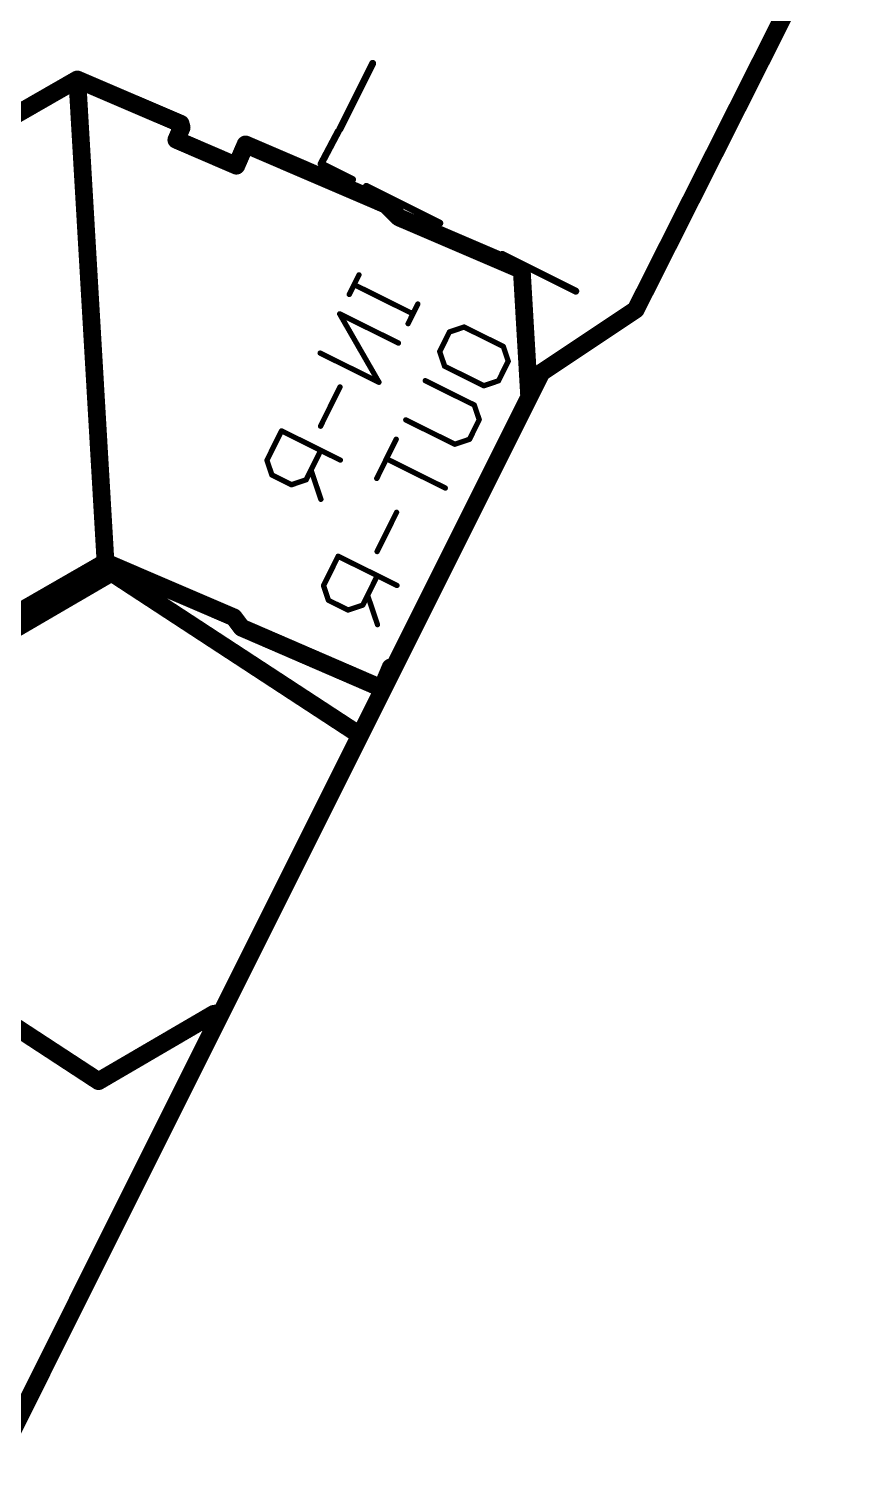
# Model space of a CAD drawing. Extents: x -0.1 to 87.3, y -0.2 to 54.9.
# Drawn here: x 60.68 to 72.45, y -0.1 to 20.5 of the extents above; entities that cross this region are included whole.
import ezdxf

# ---------------------------------------------------------------- set-up
doc = ezdxf.new("R2010")
doc.units = 0
doc.layers.add('115', color=53, linetype='CONTINUOUS')

msp = doc.modelspace()

# ---------------------------------------------------------------- linework, layer by layer
at = {"layer": '115'}
for points, const_width in [([(69.375, 16.475), (72.3194, 22.3207)], 0.254), ([(65.1375, 19.0625), (65.6066, 20.0008)], 0.1), ([(59.9802, 18.9695), (61.3762, 19.7711)], 0.254), ([(62.8561, 19.1376), (61.3762, 19.7711)], 0.254), ([(61.3762, 19.7711), (61.7805, 12.857)], 0.254), ([(62.7947, 18.9065), (62.8707, 19.0838)], 0.254), ([(62.8707, 19.0838), (62.8561, 19.1376)], 0.254), ([(63.6544, 18.5363), (62.7947, 18.9065)], 0.254), ([(63.7864, 18.8407), (63.6544, 18.5363)], 0.254), ([(65.801, 17.9764), (63.7864, 18.8407)], 0.254), ([(65.1125, 19.025), (64.8683, 18.5631)], 0.1), ([(64.8683, 18.5631), (65.3183, 18.3381)], 0.1), ([(65.5153, 18.2396), (66.5681, 17.7133)], 0.1), ([(65.9844, 17.7942), (65.801, 17.9764)], 0.254), ([(67.742, 17.0416), (65.9844, 17.7942)], 0.254), ([(67.4625, 17.266), (68.5153, 16.7396)], 0.1), ([(67.8484, 15.2218), (67.742, 17.0416)], 0.254), ([(65.4107, 16.9732), (65.2713, 16.6924)], 0.0762), ([(66.1835, 16.4146), (65.341, 16.8328)], 0.0762), ([(66.2532, 16.555), (66.1138, 16.2742)], 0.0762), ([(69.375, 16.475), (68.025, 15.575)], 0.254), ([(65.9759, 15.9964), (65.1334, 16.4146)], 0.0762), ([(65.1334, 16.4146), (65.6971, 15.4347)], 0.0762), ([(66.5666, 15.8743), (66.706, 16.1552)], 0.0762), ([(66.706, 16.1552), (66.9162, 16.2259)], 0.0762), ([(66.9162, 16.2259), (67.4778, 15.9471)], 0.0762), ([(65.6971, 15.4347), (64.8546, 15.8529)], 0.0762), ([(66.6373, 15.6642), (66.5666, 15.8743)], 0.0762), ([(67.4778, 15.9471), (67.5485, 15.737)], 0.0762), ([(65.904, 11.3329), (68.025, 15.575)], 0.254), ([(67.199, 15.3854), (66.6373, 15.6642)], 0.0762), ([(67.5485, 15.737), (67.4091, 15.4561)], 0.0762), ([(66.3598, 15.4576), (67.0619, 15.1091)], 0.0762), ([(67.4091, 15.4561), (67.199, 15.3854)], 0.0762), ([(65.1387, 15.3675), (64.8598, 14.8058)], 0.0762), ([(65.904, 11.3329), (67.8484, 15.2218)], 0.254), ([(67.0619, 15.1091), (67.1326, 14.899)], 0.0762), ([(66.7831, 14.5474), (66.081, 14.896)], 0.0762), ([(67.1326, 14.899), (66.9932, 14.6182)], 0.0762), ([(64.3014, 14.7387), (64.0923, 14.3174)], 0.0762), ([(65.144, 14.3204), (64.3014, 14.7387)], 0.0762), ([(65.9438, 14.6197), (65.665, 14.058)], 0.0762), ([(66.9932, 14.6182), (66.7831, 14.5474)], 0.0762), ([(64.654, 14.0386), (64.8631, 14.4599)], 0.0762), ([(64.0923, 14.3174), (64.163, 14.1073)], 0.0762), ([(64.7237, 14.179), (64.8651, 13.7588)], 0.0762), ([(66.6469, 13.9206), (65.8044, 14.3388)], 0.0762), ([(64.163, 14.1073), (64.4439, 13.9679)], 0.0762), ([(64.4439, 13.9679), (64.654, 14.0386)], 0.0762), ([(65.9491, 13.5726), (65.6703, 13.0109)], 0.0762), ([(61.7805, 12.857), (60.0474, 11.86)], 0.254), ([(61.7805, 12.857), (63.6179, 12.0688)], 0.254), ([(65.1119, 12.9438), (64.9028, 12.5225)], 0.0762), ([(65.9544, 12.5255), (65.1119, 12.9438)], 0.0762), ([(61.8669, 12.7078), (60.1398, 11.7007)], 0.254), ([(65.4271, 10.3792), (61.8669, 12.7078)], 0.254), ([(65.4644, 12.2437), (65.6736, 12.665)], 0.0762), ([(64.9028, 12.5225), (64.9735, 12.3124)], 0.0762), ([(65.5342, 12.3841), (65.6756, 11.9639)], 0.0762), ([(63.6179, 12.0688), (63.7302, 11.9199)], 0.254), ([(64.9735, 12.3124), (65.2543, 12.173)], 0.0762), ([(65.2543, 12.173), (65.4644, 12.2437)], 0.0762), ([(63.7302, 11.9199), (65.7364, 11.0522)], 0.254), ([(65.4271, 10.3792), (65.904, 11.3329)], 0.254), ([(65.7364, 11.0522), (65.863, 11.3505)], 0.254), ([(65.863, 11.3505), (65.904, 11.3329)], 0.254), ([(60.25, 0.025), (65.4271, 10.3792)], 0.254), ([(63.4413, 6.4076), (65.4271, 10.3792)], 0.254), ([(60.0804, 6.4731), (61.6805, 5.4266)], 0.254), ([(61.6805, 5.4266), (63.3314, 6.3908)], 0.254), ([(63.3314, 6.3908), (63.4413, 6.4076)], 0.254)]:
    msp.add_lwpolyline(points, dxfattribs=dict(at, const_width=const_width))
for points, const_width in [([(65.629, 19.9896, 1), (65.5843, 20.012)], 0.05), ([(61.4012, 19.8295, 1), (61.3512, 19.7127)], 0.127), ([(61.4396, 19.7748, 1), (61.3128, 19.7674)], 0.127), ([(61.4078, 19.716, 1), (61.3446, 19.8262)], 0.127), ([(62.9173, 19.1543, 1), (62.7948, 19.121)], 0.127), ([(62.8095, 19.0671, 1), (62.932, 19.1005)], 0.127), ([(62.9291, 19.0587, 1), (62.8124, 19.1088)], 0.127), ([(62.8311, 19.0793, 1), (62.8811, 19.196)], 0.127), ([(62.8198, 18.9649, 1), (62.7696, 18.8482)], 0.127), ([(62.7363, 18.9316, 1), (62.8531, 18.8815)], 0.127), ([(63.8114, 18.899, 1), (63.7613, 18.7823)], 0.127), ([(63.8446, 18.8154, 1), (63.7281, 18.8659)], 0.127), ([(65.1346, 19.0133, 1), (65.0904, 19.0367)], 0.05), ([(65.1151, 19.0737, 1), (65.1599, 19.0513)], 0.05), ([(63.5961, 18.5616, 1), (63.7127, 18.5111)], 0.127), ([(63.6293, 18.478, 1), (63.6795, 18.5947)], 0.127), ([(64.8795, 18.5855, 1), (64.8571, 18.5408)], 0.05), ([(64.8462, 18.5748, 1), (64.8904, 18.5514)], 0.05), ([(65.3071, 18.3158, 1), (65.3295, 18.3605)], 0.05), ([(65.5265, 18.262, 1), (65.5041, 18.2173)], 0.05), ([(65.8457, 18.0215, 1), (65.7562, 17.9314)], 0.127), ([(65.776, 17.9181, 1), (65.826, 18.0348)], 0.127), ([(66.0094, 17.8526, 1), (65.9594, 17.7358)], 0.127), ([(65.9397, 17.7491, 1), (66.0292, 17.8393)], 0.127), ([(66.5569, 17.6909, 1), (66.5793, 17.7356)], 0.05), ([(67.4737, 17.2884, 1), (67.4513, 17.2437)], 0.05), ([(67.8054, 17.0453, 1), (67.6786, 17.0379)], 0.127), ([(67.717, 16.9833, 1), (67.767, 17.1)], 0.127), ([(65.4277, 16.9647, 1), (65.3936, 16.9817)], 0.0381), ([(65.2542, 16.7009, 1), (65.2883, 16.6839)], 0.0381), ([(65.3494, 16.8499, 1), (65.3325, 16.8157)], 0.0381), ([(68.5041, 16.7173, 1), (68.5265, 16.762)], 0.05), ([(66.2702, 16.5465, 1), (66.2361, 16.5635)], 0.0381), ([(69.3183, 16.5036, 1), (69.4317, 16.4464)], 0.127), ([(69.4102, 16.4222, 1), (69.3398, 16.5278)], 0.127), ([(65.1499, 16.4241, 1), (65.1169, 16.4051)], 0.0381), ([(65.1418, 16.4316, 1), (65.1249, 16.3975)], 0.0381), ([(66.0967, 16.2826, 1), (66.1308, 16.2657)], 0.0381), ([(66.175, 16.3975, 1), (66.1919, 16.4316)], 0.0381), ([(66.7, 16.1732, 1), (66.7121, 16.1371)], 0.0381), ([(66.7231, 16.1467, 1), (66.689, 16.1636)], 0.0381), ([(66.9246, 16.243, 1), (66.9077, 16.2088)], 0.0381), ([(66.9222, 16.2078, 1), (66.9101, 16.2439)], 0.0381), ([(64.863, 15.87, 1), (64.8461, 15.8358)], 0.0381), ([(65.9674, 15.9793, 1), (65.9843, 16.0134)], 0.0381), ([(66.5847, 15.8804, 1), (66.5486, 15.8683)], 0.0381), ([(66.5496, 15.8828, 1), (66.5837, 15.8659)], 0.0381), ([(67.4959, 15.9531, 1), (67.4598, 15.941)], 0.0381), ([(67.4694, 15.93, 1), (67.4863, 15.9641)], 0.0381), ([(66.6458, 15.6813, 1), (66.6289, 15.6472)], 0.0381), ([(66.6193, 15.6581, 1), (66.6554, 15.6703)], 0.0381), ([(67.5305, 15.7309, 1), (67.5666, 15.743)], 0.0381), ([(67.5656, 15.7285, 1), (67.5315, 15.7454)], 0.0381), ([(67.9898, 15.6278, 1), (68.0602, 15.5222)], 0.127), ([(68.0818, 15.5466, 1), (67.9682, 15.6034)], 0.127), ([(65.6805, 15.4252, 1), (65.7136, 15.4442)], 0.0381), ([(65.6886, 15.4176, 1), (65.7055, 15.4517)], 0.0381), ([(66.3682, 15.4747, 1), (66.3513, 15.4406)], 0.0381), ([(67.3921, 15.4646, 1), (67.4262, 15.4476)], 0.0381), ([(67.4152, 15.4381, 1), (67.4031, 15.4742)], 0.0381), ([(65.1557, 15.359, 1), (65.1216, 15.376)], 0.0381), ([(67.1929, 15.4035, 1), (67.2051, 15.3673)], 0.0381), ([(67.1905, 15.3683, 1), (67.2075, 15.4025)], 0.0381), ([(67.785, 15.2181, 1), (67.9118, 15.2255)], 0.127), ([(67.9052, 15.1934, 1), (67.7916, 15.2502)], 0.127), ([(67.0799, 15.1152, 1), (67.0438, 15.103)], 0.0381), ([(67.0534, 15.0921, 1), (67.0703, 15.1262)], 0.0381), ([(64.8428, 14.8143, 1), (64.8769, 14.7974)], 0.0381), ([(66.0894, 14.913, 1), (66.0725, 14.8789)], 0.0381), ([(67.1145, 14.8929, 1), (67.1506, 14.9051)], 0.0381), ([(67.1496, 14.8905, 1), (67.1155, 14.9075)], 0.0381), ([(64.3099, 14.7557, 1), (64.293, 14.7216)], 0.0381), ([(64.3185, 14.7302, 1), (64.2844, 14.7471)], 0.0381), ([(65.9609, 14.6112, 1), (65.9268, 14.6282)], 0.0381), ([(66.9761, 14.6266, 1), (67.0102, 14.6097)], 0.0381), ([(66.9993, 14.6001, 1), (66.9871, 14.6362)], 0.0381), ([(64.8802, 14.4514, 1), (64.8461, 14.4683)], 0.0381), ([(66.777, 14.5655, 1), (66.7891, 14.5294)], 0.0381), ([(66.7746, 14.5304, 1), (66.7915, 14.5645)], 0.0381), ([(64.1104, 14.3235, 1), (64.0743, 14.3113)], 0.0381), ([(64.0753, 14.3259, 1), (64.1094, 14.3089)], 0.0381), ([(64.7418, 14.1851, 1), (64.7057, 14.1729)], 0.0381), ([(65.1355, 14.3034, 1), (65.1524, 14.3375)], 0.0381), ([(65.8129, 14.3559, 1), (65.7959, 14.3218)], 0.0381), ([(64.1715, 14.1244, 1), (64.1546, 14.0902)], 0.0381), ([(64.145, 14.1012, 1), (64.1811, 14.1134)], 0.0381), ([(64.6369, 14.0471, 1), (64.6711, 14.0301)], 0.0381), ([(64.6601, 14.0205, 1), (64.6479, 14.0567)], 0.0381), ([(65.6479, 14.0665, 1), (65.6821, 14.0495)], 0.0381), ([(64.4378, 13.9859, 1), (64.45, 13.9498)], 0.0381), ([(64.4354, 13.9508, 1), (64.4524, 13.9849)], 0.0381), ([(66.6384, 13.9036, 1), (66.6554, 13.9377)], 0.0381), ([(64.8471, 13.7527, 1), (64.8832, 13.7648)], 0.0381), ([(65.9662, 13.5641, 1), (65.932, 13.5811)], 0.0381), ([(61.8055, 12.9154, 1), (61.7554, 12.7987)], 0.127), ([(61.8121, 12.802, 1), (61.7488, 12.9121)], 0.127), ([(65.1204, 12.9608, 1), (65.1034, 12.9267)], 0.0381), ([(65.129, 12.9353, 1), (65.0948, 12.9522)], 0.0381), ([(65.6532, 13.0194, 1), (65.6874, 13.0025)], 0.0381), ([(61.7171, 12.8533, 1), (61.8439, 12.8607)], 0.127), ([(61.9016, 12.761, 1), (61.8321, 12.6547)], 0.127), ([(61.8989, 12.653, 1), (61.8349, 12.7627)], 0.127), ([(65.6906, 12.6565, 1), (65.6565, 12.6734)], 0.0381), ([(64.9208, 12.5286, 1), (64.8847, 12.5164)], 0.0381), ([(64.8857, 12.531, 1), (64.9198, 12.514)], 0.0381), ([(65.5522, 12.3902, 1), (65.5161, 12.378)], 0.0381), ([(65.9459, 12.5085, 1), (65.9629, 12.5426)], 0.0381), ([(63.6685, 12.107, 1), (63.5672, 12.0306)], 0.127), ([(63.5928, 12.0104, 1), (63.6429, 12.1272)], 0.127), ([(64.982, 12.3295, 1), (64.965, 12.2953)], 0.0381), ([(64.9554, 12.3063, 1), (64.9915, 12.3185)], 0.0381), ([(65.2483, 12.191, 1), (65.2604, 12.1549)], 0.0381), ([(65.2459, 12.1559, 1), (65.2628, 12.19)], 0.0381), ([(65.4474, 12.2522, 1), (65.4815, 12.2352)], 0.0381), ([(65.4705, 12.2256, 1), (65.4584, 12.2618)], 0.0381), ([(63.7554, 11.9781, 1), (63.705, 11.8616)], 0.127), ([(63.6795, 11.8816, 1), (63.7809, 11.9581)], 0.127), ([(65.6575, 11.9578, 1), (65.6936, 11.9699)], 0.0381), ([(65.888, 11.4089, 1), (65.8379, 11.2921)], 0.127), ([(65.9214, 11.3257, 1), (65.8045, 11.3753)], 0.127), ([(65.8472, 11.3613, 1), (65.9608, 11.3045)], 0.127), ([(65.8472, 11.3613, 1), (65.9608, 11.3045)], 0.127), ([(65.9608, 11.3045, 1), (65.8472, 11.3613)], 0.127), ([(65.8789, 11.2746, 1), (65.929, 11.3913)], 0.127), ([(65.678, 11.077, 1), (65.7949, 11.0274)], 0.127), ([(65.7112, 10.9939, 1), (65.7616, 11.1105)], 0.127), ([(65.4839, 10.3508, 1), (65.3703, 10.4076)], 0.127), ([(65.4839, 10.3508, 1), (65.3703, 10.4076)], 0.127), ([(65.3703, 10.4076, 1), (65.4839, 10.3508)], 0.127), ([(65.3924, 10.3261, 1), (65.4619, 10.4324)], 0.127), ([(63.3218, 6.4536, 1), (63.341, 6.328)], 0.127), ([(63.3634, 6.336, 1), (63.2994, 6.4457)], 0.127), ([(63.3845, 6.4359, 1), (63.4981, 6.3792)], 0.127), ([(63.4508, 6.3448, 1), (63.4317, 6.4703)], 0.127), ([(61.6484, 5.4814, 1), (61.7125, 5.3718)], 0.127), ([(61.6457, 5.3735, 1), (61.7152, 5.4797)], 0.127)]:
    msp.add_lwpolyline(points, format="xyb", dxfattribs=dict(at, const_width=const_width))

doc.saveas('drawing.dxf')
